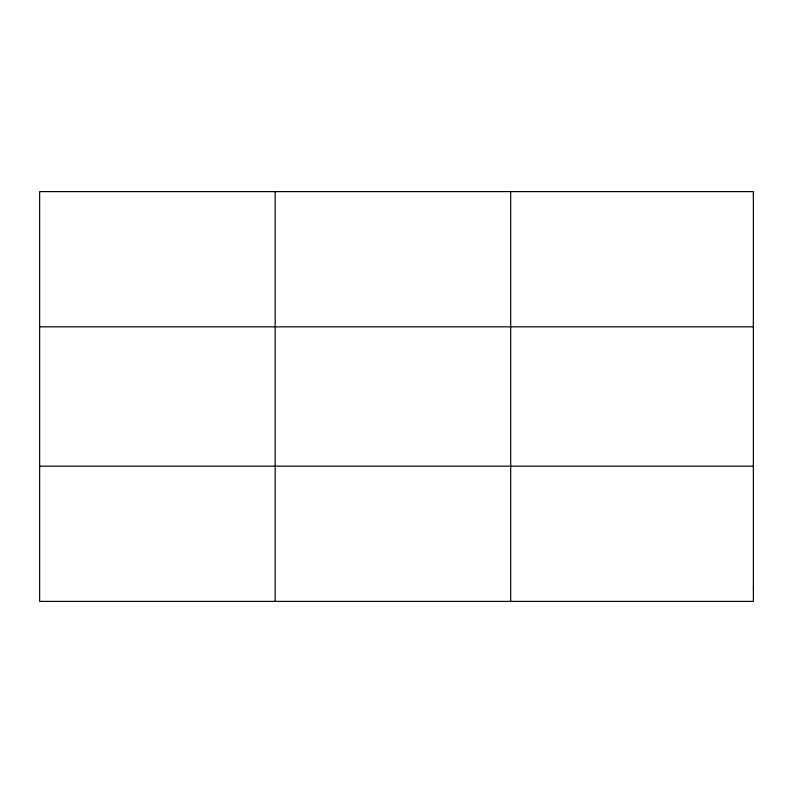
<?xml version="1.0" encoding="UTF-8"?>
<svg xmlns="http://www.w3.org/2000/svg" width="793" height="793" viewBox="0 0 793 793"><rect width="100%" height="100%" fill="white"/><g stroke="black" fill="none" stroke-linecap="round" stroke-linejoin="round"><path stroke-width="1.19" d="M275.171 191.609L275.171 601.391M510.692 191.609L510.692 601.391M39.65 326.835L753.35 326.835M39.65 466.165L753.35 466.165M753.35 587.871L753.35 601.391L39.65 601.391L39.65 191.609L753.35 191.609L753.35 587.871"/></g></svg>
